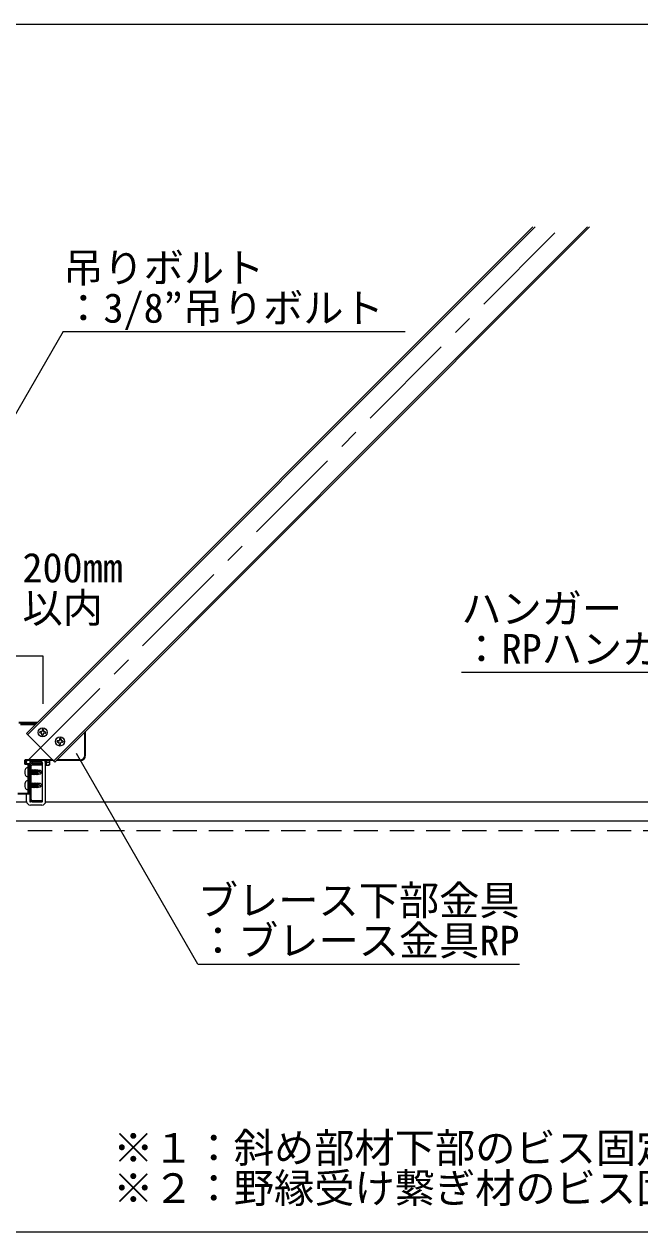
# Model space of a CAD drawing. Units: millimetres on the paper, enlarged 30 times, with parts at other scales. Extents: x -5790 to 5910, y -4184 to 4114.
# Drawn here: x 150 to 1068, y -1736 to 64 of the extents above; entities that cross this region are included whole.
import ezdxf
from ezdxf.enums import TextEntityAlignment as Align

# ---------------------------------------------------------------- set-up
doc = ezdxf.new("R2010")
doc.units = ezdxf.units.MM
doc.header["$LTSCALE"] = 30
doc.linetypes.add('CHAIN1', pattern=[8, 5, -1, 1, -1])
doc.linetypes.add('DASHED1', pattern=[1.8, 1.2, -0.6])
for name, color, linetype, lineweight in [('3-0_中心線', 4, 'CHAIN1', 9), ('3-1_吊り材', 7, 'Continuous', 18), ('3-2_野縁受け', 3, 'Continuous', 18), ('3-3_野縁', 2, 'Continuous', 25), ('3-4_斜め部材', 4, 'Continuous', 9), ('3-5_寸法', 4, 'Continuous', 9), ('3-6_文字', 7, 'Continuous', 18), ('3-7_金具', 6, 'Continuous', 35), ('3-B_ビス', 3, 'Continuous', 18), ('3-C_パネル', 7, 'DASHED1', 18), ('F-2', 3, 'Continuous', 18)]:
    doc.layers.add(name, color=color, linetype=linetype, lineweight=lineweight)
doc.styles.add('ＭＳ ゴシック', font='')
doc.styles.get('ＭＳ ゴシック').set_extended_font_data('MS Gothic')

msp = doc.modelspace()

# ---------------------------------------------------------------- linework, layer by layer
at = {"layer": '3-0_中心線'}
msp.add_line((156.88, -1032.29), (951.04, -238.12), dxfattribs=at)
at = {"layer": '3-1_吊り材'}
for p, q in [((153.57, -1039.14), (153.57, -1033.2)), ((158.37, -1033.14), (158.37, -1039.14)), ((177.12, -1094.49), (177.12, -1038.24)), ((181.92, -1094.49), (181.92, -1038.24)), ((153.57, -1094.49), (153.57, -1082.64)), ((158.37, -1082.64), (158.37, -1094.49)), ((176.37, -1095.24), (159.22, -1095.24)), ((176.37, -1100.04), (159.12, -1100.04))]:
    msp.add_line(p, q, dxfattribs=at)
for centre, radius, start, end in [((191.37, -1031.49), 15.77, 185.94548, 205.34618), ((191.37, -1031.49), 10.97, 188.65241, 205.34618), ((177.12, -1038.24), 4.8, 0, 25.34618), ((159.12, -1094.49), 5.55, 180, 270), ((159.12, -1094.49), 0.75, 180, 270), ((176.37, -1094.49), 5.55, 270, 0), ((176.37, -1094.49), 0.75, 270, 0)]:
    msp.add_arc(centre, radius, start, end, dxfattribs=at)
at = {"layer": '3-2_野縁受け'}
for p, q in [((158.37, -1041.54), (158.37, -1091.94)), ((160.17, -1091.94), (160.17, -1041.54)), ((161.67, -1038.24), (176.37, -1038.24)), ((161.67, -1040.04), (176.37, -1040.04)), ((176.37, -1040.04), (176.37, -1038.24)), ((161.67, -1093.44), (176.37, -1093.44)), ((161.67, -1095.24), (176.37, -1095.24)), ((176.37, -1095.24), (176.37, -1093.44))]:
    msp.add_line(p, q, dxfattribs=at)
for centre, radius, start, end in [((161.67, -1041.54), 3.3, 90, 180), ((161.67, -1041.54), 1.5, 90, 180), ((161.67, -1091.94), 3.3, 180, 270), ((161.67, -1091.94), 1.5, 180, 270)]:
    msp.add_arc(centre, radius, start, end, dxfattribs=at)
at = {"layer": '3-3_野縁'}
for p, q in [((-1168.13, -1095.24), (153.62, -1095.24)), ((181.87, -1095.24), (1503.58, -1095.24)), ((-1410.47, -1123.74), (1632.62, -1123.74))]:
    msp.add_line(p, q, dxfattribs=at)
at = {"layer": '3-4_斜め部材'}
for p, q in [((908.62, -238.12), (153.29, -993.45)), ((912.01, -238.12), (154.99, -995.15)), ((990.07, -238.12), (194.02, -1034.18)), ((993.47, -238.12), (195.72, -1035.87)), ((195.72, -1035.87), (153.29, -993.45))]:
    msp.add_line(p, q, dxfattribs=at)
at = {"layer": '3-5_寸法'}
for p, q in [((133.2, -877.53), (177.55, -877.53)), ((177.55, -877.53), (177.55, -949.38))]:
    msp.add_line(p, q, dxfattribs=at)
at = {"layer": '3-6_文字'}
for p, q in [((208.19, -394.3), (133.19, -524.2)), ((208.19, -394.3), (718.19, -394.3)), ((1432.09, -902.33), (802.09, -902.33)), ((408.97, -1337.19), (227.75, -1023.3)), ((408.97, -1337.19), (888.97, -1337.19))]:
    msp.add_line(p, q, dxfattribs=at)
at = {"layer": '3-7_金具'}
for p, q in [((169.1, -977.64), (141.81, -977.64)), ((240.87, -1025.64), (240.87, -990.72)), ((150.87, -1033.14), (150.87, -1039.14)), ((192.98, -1033.14), (150.87, -1033.14)), ((158.37, -1039.14), (150.87, -1039.14)), ((155.97, -1039.14), (155.97, -1082.64)), ((158.37, -1039.14), (158.37, -1082.64)), ((233.37, -1033.14), (198.45, -1033.14)), ((140.65, -1082.64), (158.37, -1082.64))]:
    msp.add_line(p, q, dxfattribs=at)
at = {"layer": '3-7_金具', "linetype": 'DASHED1'}
msp.add_line((166.7, -980.04), (144.21, -980.04), dxfattribs=at)
at = {"layer": '3-7_金具'}
msp.add_arc((233.37, -1025.64), 7.5, 270, 0, dxfattribs=at)
at = {"layer": '3-B_ビス'}
for p, q in [((176.69, -987.95), (176.56, -989.82)), ((177.49, -987.26), (177.86, -987.28)), ((178.24, -987.31), (177.86, -987.28)), ((178.93, -988.11), (178.8, -989.98)), ((173.03, -991.83), (173.06, -991.46)), ((173.09, -991.08), (173.06, -991.46)), ((173.73, -992.63), (175.6, -992.76)), ((173.89, -990.39), (175.76, -990.52)), ((176.17, -995.43), (176.3, -993.56)), ((176.86, -996.23), (177.24, -996.26)), ((177.61, -996.29), (177.24, -996.26)), ((178.41, -995.59), (178.54, -993.72)), ((181.21, -993.16), (179.34, -993.03)), ((181.37, -990.91), (179.5, -990.78)), ((182.01, -992.46), (182.04, -992.09)), ((182.07, -991.71), (182.04, -992.09)), ((198.96, -1005.34), (198.98, -1004.97)), ((199.01, -1004.59), (198.98, -1004.97)), ((199.65, -1006.14), (201.52, -1006.27)), ((199.81, -1003.9), (201.68, -1004.03)), ((202.09, -1008.94), (202.22, -1007.07)), ((202.61, -1001.46), (202.48, -1003.33)), ((203.41, -1000.77), (203.79, -1000.79)), ((204.16, -1000.82), (203.79, -1000.79)), ((204.33, -1009.1), (204.47, -1007.23)), ((204.86, -1001.62), (204.73, -1003.49)), ((207.14, -1006.67), (205.27, -1006.53)), ((207.29, -1004.42), (205.42, -1004.29)), ((207.94, -1005.97), (207.96, -1005.6)), ((207.99, -1005.22), (207.96, -1005.6)), ((202.79, -1009.74), (203.16, -1009.77)), ((203.53, -1009.8), (203.16, -1009.77)), ((151.15, -1033.14), (151.32, -1035.89)), ((151.62, -1033.14), (151.79, -1035.89)), ((152.55, -1033.14), (152.73, -1035.89)), ((153.02, -1033.14), (153.2, -1035.89)), ((153.2, -1035.89), (153.57, -1036.26)), ((158.37, -1035.89), (158.82, -1035.89)), ((158.65, -1033.14), (158.82, -1035.89)), ((159.59, -1033.14), (159.76, -1035.89)), ((160.05, -1033.14), (160.23, -1035.89)), ((160.99, -1033.14), (161.17, -1035.89)), ((161.46, -1033.14), (161.64, -1035.89)), ((162.4, -1033.14), (162.57, -1035.89)), ((162.57, -1035.89), (163.04, -1035.89)), ((162.87, -1033.14), (163.04, -1035.89)), ((163.8, -1033.14), (163.98, -1035.89)), ((164.27, -1033.14), (164.45, -1035.89)), ((165.21, -1033.14), (165.39, -1035.89)), ((165.68, -1033.14), (165.86, -1035.89)), ((166.62, -1033.14), (166.79, -1035.89)), ((167.09, -1033.14), (167.26, -1035.89)), ((168.02, -1033.14), (168.2, -1035.89)), ((168.49, -1033.14), (168.67, -1035.89)), ((169.43, -1033.14), (169.61, -1035.89)), ((169.9, -1033.14), (170.07, -1035.89)), ((170.84, -1033.14), (171.01, -1035.89)), ((171.3, -1033.14), (171.48, -1035.89)), ((172.24, -1033.14), (172.42, -1035.89)), ((172.42, -1035.89), (172.89, -1035.89)), ((172.71, -1033.14), (172.89, -1035.89)), ((173.65, -1033.14), (173.82, -1035.89)), ((174.12, -1033.14), (174.29, -1035.89)), ((175.05, -1033.14), (175.23, -1035.89)), ((175.52, -1033.14), (175.7, -1035.89)), ((176.17, -1036.36), (176.32, -1036.21)), ((180.68, -1033.14), (180.75, -1034.24)), ((181.15, -1033.14), (181.32, -1035.89)), ((182.09, -1033.14), (182.26, -1035.89)), ((182.26, -1035.89), (182.73, -1035.89)), ((182.55, -1033.14), (182.73, -1035.89)), ((182.73, -1033.14), (182.73, -1036.36)), ((182.73, -1040.49), (182.73, -1033.14)), ((186.95, -1036.36), (184.23, -1036.36)), ((188.43, -1038.84), (186.93, -1040.49)), ((188.43, -1038.84), (188.43, -1033.14)), ((155.22, -1044.25), (155.97, -1044.25)), ((155.22, -1057.75), (155.97, -1057.75)), ((155.97, -1044.25), (155.97, -1057.75)), ((160.17, -1047.51), (160.71, -1048.19)), ((160.17, -1048.32), (161.45, -1054.75)), ((160.69, -1053.81), (161.45, -1054.75)), ((160.71, -1048.19), (161.84, -1053.81)), ((161.84, -1048.19), (160.71, -1048.19)), ((161.84, -1053.81), (161.45, -1054.75)), ((162.22, -1047.25), (161.84, -1048.19)), ((162.96, -1053.81), (161.84, -1053.81)), ((162.22, -1047.25), (163.72, -1054.75)), ((164.11, -1048.19), (162.99, -1048.19)), ((164.11, -1053.81), (163.72, -1054.75)), ((164.5, -1047.25), (164.11, -1048.19)), ((165.24, -1053.81), (164.11, -1053.81)), ((164.5, -1047.25), (166, -1054.75)), ((166.38, -1048.19), (165.26, -1048.19)), ((166.38, -1053.81), (166, -1054.75)), ((166.77, -1047.25), (166.38, -1048.19)), ((167.51, -1053.81), (166.38, -1053.81)), ((166.77, -1047.25), (168.27, -1054.75)), ((168.66, -1048.19), (167.53, -1048.19)), ((168.66, -1053.81), (168.27, -1054.75)), ((169.04, -1047.25), (168.66, -1048.19)), ((169.78, -1053.81), (168.66, -1053.81)), ((169.04, -1047.25), (170.54, -1054.75)), ((169.8, -1048.19), (175.69, -1052.24)), ((170.93, -1053.81), (170.54, -1054.75)), ((155.22, -1063.75), (155.97, -1063.75)), ((155.22, -1077.25), (155.97, -1077.25)), ((155.97, -1063.75), (155.97, -1077.25)), ((160.17, -1067.01), (160.71, -1067.69)), ((160.17, -1067.82), (161.45, -1074.25)), ((160.69, -1073.31), (161.45, -1074.25)), ((160.71, -1067.69), (161.84, -1073.31)), ((161.84, -1067.69), (160.71, -1067.69)), ((161.84, -1073.31), (161.45, -1074.25)), ((162.22, -1066.75), (161.84, -1067.69)), ((162.96, -1073.31), (161.84, -1073.31)), ((162.22, -1066.75), (163.72, -1074.25)), ((164.11, -1067.69), (162.99, -1067.69)), ((164.11, -1073.31), (163.72, -1074.25)), ((164.5, -1066.75), (164.11, -1067.69)), ((165.24, -1073.31), (164.11, -1073.31)), ((164.5, -1066.75), (166, -1074.25)), ((166.38, -1067.69), (165.26, -1067.69)), ((166.38, -1073.31), (166, -1074.25)), ((166.77, -1066.75), (166.38, -1067.69)), ((167.51, -1073.31), (166.38, -1073.31)), ((166.77, -1066.75), (168.27, -1074.25)), ((168.66, -1067.69), (167.53, -1067.69)), ((168.66, -1073.31), (168.27, -1074.25)), ((169.04, -1066.75), (168.66, -1067.69)), ((169.78, -1073.31), (168.66, -1073.31)), ((169.04, -1066.75), (170.54, -1074.25)), ((169.8, -1067.69), (175.69, -1071.74)), ((170.93, -1073.31), (170.54, -1074.25))]:
    msp.add_line(p, q, dxfattribs=at)
for points in [[(150.86, -1036.36), (151.32, -1035.89), (151.79, -1035.89)], [(151.79, -1035.89), (152.26, -1036.36), (152.73, -1035.89), (153.2, -1035.89)], [(158.82, -1035.89), (159.29, -1036.36), (159.76, -1035.89)], [(159.76, -1035.89), (160.23, -1035.89), (160.7, -1036.36), (161.17, -1035.89)], [(161.17, -1035.89), (161.64, -1035.89), (162.11, -1036.36), (162.57, -1035.89)], [(163.04, -1035.89), (163.51, -1036.36), (163.98, -1035.89)], [(163.98, -1035.89), (164.45, -1035.89), (164.92, -1036.36), (165.39, -1035.89)], [(165.39, -1035.89), (165.86, -1035.89), (166.32, -1036.36), (166.79, -1035.89)], [(166.79, -1035.89), (167.26, -1035.89), (167.73, -1036.36), (168.2, -1035.89)], [(168.2, -1035.89), (168.67, -1035.89), (169.14, -1036.36), (169.61, -1035.89)], [(169.61, -1035.89), (170.07, -1035.89), (170.54, -1036.36), (171.01, -1035.89)], [(171.01, -1035.89), (171.48, -1035.89), (171.95, -1036.36), (172.42, -1035.89)], [(172.89, -1035.89), (173.36, -1036.36), (173.82, -1035.89)], [(173.82, -1035.89), (174.29, -1035.89), (174.76, -1036.36), (175.23, -1035.89)], [(175.23, -1035.89), (175.7, -1035.89), (176.17, -1036.36)], [(181.32, -1035.89), (181.79, -1036.36), (182.26, -1035.89)], [(182.73, -1040.49), (182.77, -1040.49), (186.93, -1040.49)], [(160.17, -1051.19), (160.69, -1053.81), (160.17, -1053.81)], [(161.84, -1048.19), (162.96, -1053.81), (163.72, -1054.75)], [(162.22, -1047.25), (162.99, -1048.19), (164.11, -1053.81)], [(164.11, -1048.19), (165.24, -1053.81), (166, -1054.75)], [(164.5, -1047.25), (165.26, -1048.19), (166.38, -1053.81)], [(166.38, -1048.19), (167.51, -1053.81), (168.27, -1054.75)], [(166.77, -1047.25), (167.53, -1048.19), (168.66, -1053.81)], [(168.66, -1048.19), (169.78, -1053.81), (170.54, -1054.75)], [(169.04, -1047.25), (169.8, -1048.19), (170.93, -1053.81)], [(169.65, -1048), (173.93, -1048), (176.93, -1051), (173.93, -1054), (170.85, -1054)], [(160.17, -1070.69), (160.69, -1073.31), (160.17, -1073.31)], [(161.84, -1067.69), (162.96, -1073.31), (163.72, -1074.25)], [(162.22, -1066.75), (162.99, -1067.69), (164.11, -1073.31)], [(164.11, -1067.69), (165.24, -1073.31), (166, -1074.25)], [(164.5, -1066.75), (165.26, -1067.69), (166.38, -1073.31)], [(166.38, -1067.69), (167.51, -1073.31), (168.27, -1074.25)], [(166.77, -1066.75), (167.53, -1067.69), (168.66, -1073.31)], [(168.66, -1067.69), (169.78, -1073.31), (170.54, -1074.25)], [(169.04, -1066.75), (169.8, -1067.69), (170.93, -1073.31)], [(169.65, -1067.5), (173.93, -1067.5), (176.93, -1070.5), (173.93, -1073.5), (170.85, -1073.5)]]:
    msp.add_lwpolyline(points, dxfattribs=at)
for centre in [(177.55, -991.77), (203.47, -1005.28)]:
    msp.add_circle(centre, 6.75, dxfattribs=at)
for centre, radius, start, end in [((175.81, -989.77), 0.75, 266, 356), ((177.44, -988.01), 0.75, 86, 176), ((178.19, -988.06), 0.75, 356, 86), ((179.55, -990.03), 0.75, 176, 266), ((173.78, -991.88), 0.75, 176, 266), ((173.84, -991.14), 0.75, 86, 176), ((175.55, -993.51), 0.75, 356, 86), ((176.91, -995.49), 0.75, 176, 266), ((177.66, -995.54), 0.75, 266, 356), ((179.29, -993.77), 0.75, 86, 176), ((181.26, -992.41), 0.75, 266, 356), ((181.32, -991.66), 0.75, 356, 86), ((199.71, -1005.39), 0.75, 176, 266), ((199.76, -1004.65), 0.75, 86, 176), ((201.47, -1007.02), 0.75, 356, 86), ((201.73, -1003.28), 0.75, 266, 356), ((203.36, -1001.51), 0.75, 86, 176), ((204.11, -1001.57), 0.75, 356, 86), ((205.21, -1007.28), 0.75, 86, 176), ((205.48, -1003.54), 0.75, 176, 266), ((207.19, -1005.92), 0.75, 266, 356), ((207.24, -1005.17), 0.75, 356, 86), ((202.84, -1009), 0.75, 176, 266), ((203.59, -1009.05), 0.75, 266, 356), ((185.13, -1038.6), 2.41, 111.89363, 185.66957), ((184.61, -1038.64), 1.89, 186.08599, 258.46138), ((189.15, -1032.24), 6.42, 188.05634, 219.96621), ((182.01, -1032.24), 6.42, 320.03379, 351.94366), ((186.94, -1037.86), 1.5, 356.33834, 90.29738), ((182.54, -1036.18), 6.16, 315.54335, 343.21447), ((166.95, -1051), 15.94, 166.10394, 180), ((166.95, -1051), 15.94, 179.99998, 193.89604), ((155.22, -1048.09), 3.85, 90, 166.10394), ((155.22, -1053.9), 3.85, 193.89604, 270), ((175.69, -1052.24), 2.49, 145.44756, 225), ((166.95, -1070.5), 15.94, 166.10394, 180), ((166.95, -1070.5), 15.94, 179.99998, 193.89604), ((155.22, -1067.59), 3.85, 90, 166.10394), ((155.22, -1073.4), 3.85, 193.89604, 270), ((175.69, -1071.74), 2.49, 145.44756, 225)]:
    msp.add_arc(centre, radius, start, end, dxfattribs=at)
at = {"layer": '3-C_パネル', "linetype": 'Continuous'}
msp.add_line((-1410.47, -1123.74), (1632.62, -1123.74), dxfattribs=at)
msp.add_line((-1410.47, -1123.74), (1632.62, -1123.74), dxfattribs=at)
at = {"layer": '3-C_パネル'}
msp.add_line((-1410.47, -1137.99), (1632.62, -1137.99), dxfattribs=at)
at = {"layer": 'F-2'}
for p, q in [((-5790.28, 63.86), (2082.69, 63.86)), ((-5790.28, -1736.14), (2082.69, -1736.14))]:
    msp.add_line(p, q, dxfattribs=at)

# ---------------------------------------------------------------- texts
at = {"layer": '3-5_寸法', "style": 'ＭＳ ゴシック'}
for s, p in [('200mm', (147.35, -781.33)), ('以内', (147.35, -841.33))]:
    msp.add_text(s, height=43.99, dxfattribs=at).set_placement(p, align=Align.BOTTOM_LEFT)
at = {"layer": '3-6_文字', "color": 4, "style": 'ＭＳ ゴシック'}
for s, p in [('吊りボルト', (208.19, -334.3)), ('：3/8”吊りボルト', (208.19, -394.3)), ('ハンガー', (802.09, -842.33)), ('：RPハンガー（C38用）', (802.09, -902.33)), ('ブレース下部金具', (408.97, -1277.19)), ('：ブレース金具RP', (408.97, -1337.19)), ('※１：斜め部材下部のビス固定（2本/箇所）', (282.69, -1646.14)), ('※２：野縁受け繋ぎ材のビス固定（2本/箇所）_', (282.69, -1706.14))]:
    msp.add_text(s, height=43.99, dxfattribs=at).set_placement(p, align=Align.BOTTOM_LEFT)

doc.saveas('drawing.dxf')
